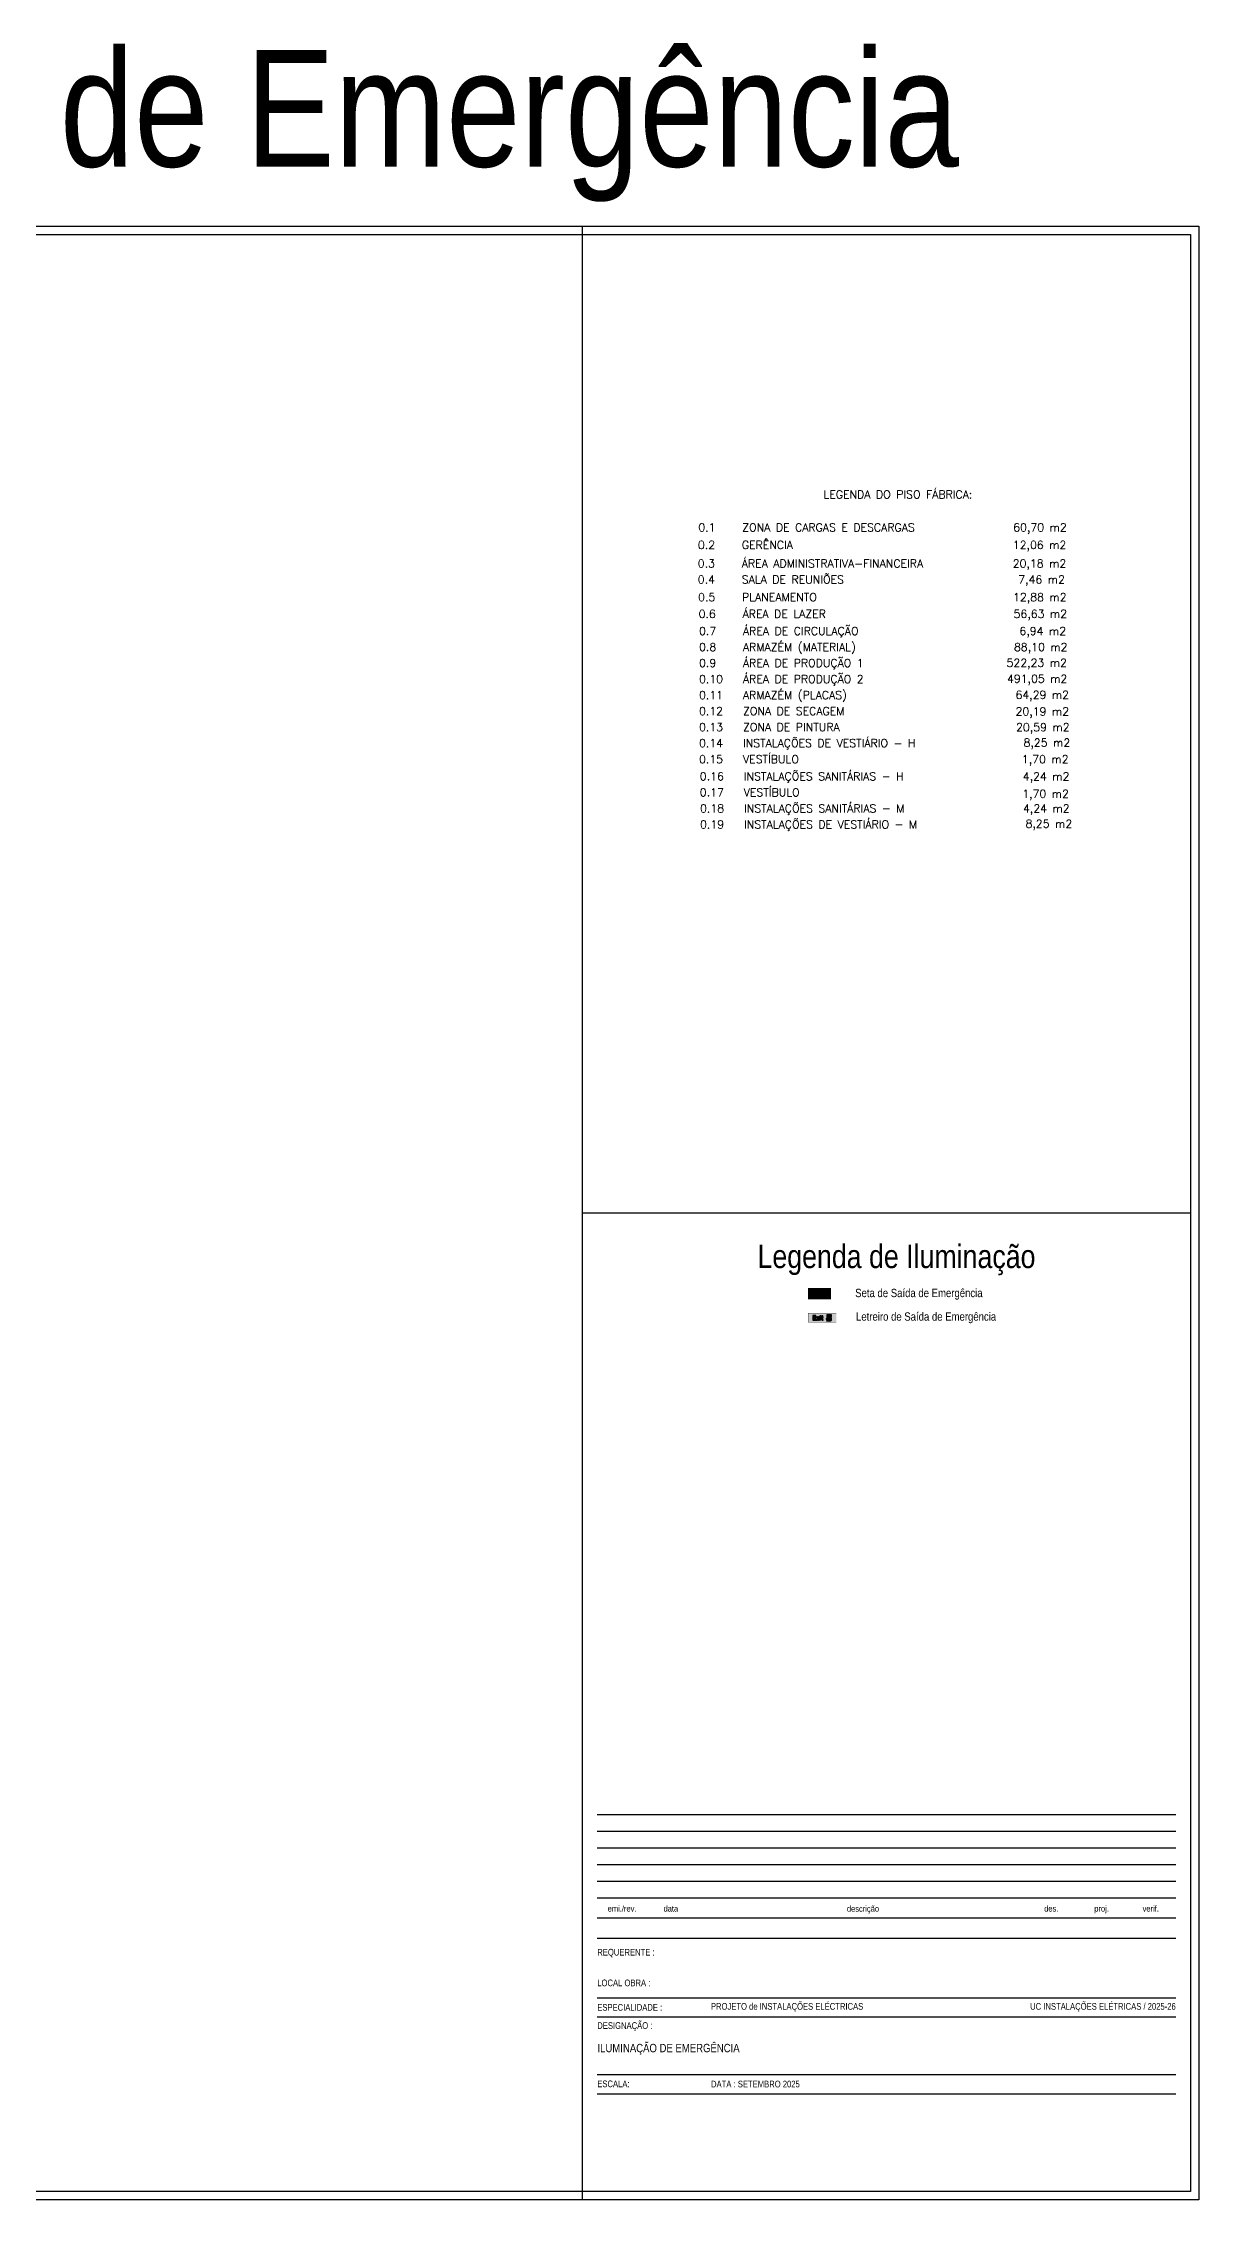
# Model space of a CAD drawing. Header units: millimetres. Extents: x -35961 to -35580, y 154458 to 154764.
# Drawn here: x -35614.6 to -35579.9, y 154617.2 to 154681.9 of the extents above; entities that cross this region are included whole.
import ezdxf
from ezdxf.enums import TextEntityAlignment as Align

# ---------------------------------------------------------------- set-up
doc = ezdxf.new("R2010")
doc.units = ezdxf.units.MM
doc.header["$MEASUREMENT"] = 0
doc.layers.get('0').update_dxf_attribs({"color": 253})
for name, color, linetype in [('0_ARQ', 253, 'Continuous'), ('0_FOLHA', 253, 'Continuous'), ('ELÉCTRICO', 255, 'Continuous')]:
    doc.layers.add(name, color=color, linetype=linetype)
doc.styles.add('ROMANS', font='romans')
doc.styles.get("Standard").update_dxf_attribs({"font": 'ARIALN.TTF'})

# ---------------------------------------------------------------- blocks, each defined once
blk = doc.blocks.new('nome')
at = {"layer": '0_FOLHA'}
for p, q in [((17.35, 4.275), (0, 4.275)), ((17.35, 3.775), (0, 3.775)), ((17.35, 3.275), (0, 3.275)), ((17.35, 2.775), (0, 2.775)), ((17.35, 2.275), (0, 2.275)), ((17.35, 1.775), (0, 1.775)), ((17.35, 1.175), (0, 1.175)), ((0, 0.575), (17.35, 0.575)), ((0, -1.212), (17.35, -1.212)), ((0, -1.787), (17.35, -1.787)), ((0, -3.513), (17.35, -3.513)), ((0, -4.088), (17.35, -4.088))]:
    blk.add_line(p, q, dxfattribs=at)
for s, p in [('emi./rev.', (0.744, 1.375)), ('data', (2.206, 1.375)), ('descrição', (7.969, 1.371)), ('des.', (13.617, 1.375)), ('proj.', (15.127, 1.375)), ('verif.', (16.6, 1.375))]:
    blk.add_text(s, height=0.18, dxfattribs=at).set_placement(p, align=Align.CENTER)
at = {"layer": '0_FOLHA', "char_height": 0.2}
for s, insert, width, attachment_point in [('REQUERENTE :', (0, 0.128), 1.8172, 4), ('LOCAL OBRA :', (0, -0.766), 1.8172, 4), ('ESPECIALIDADE :', (0, -1.5), 2.45444, 4), ('DESIGNAÇÃO :', (0, -2.075), 1.8172, 4), ('PROJETO de INSTALAÇÕES ELÉCTRICAS', (3.408, -1.5), 5.41492, 4), ('UC INSTALAÇÕES ELÉTRICAS / 2025-26', (17.35, -1.5), 4.80837, 6), ('ESCALA:', (0, -3.794), 3.2797, 4), ('DATA : SETEMBRO 2025', (3.413, -3.8), 3.2797, 4)]:
    blk.add_mtext(s, dxfattribs=dict(at, insert=insert, width=width, attachment_point=attachment_point))

msp = doc.modelspace()

# ---------------------------------------------------------------- hatches: boundary and pattern name
at = {"true_color": 0x006321}
h = msp.add_hatch(color=118, dxfattribs=at)
h.dxf.hatch_style = 1
h.paths.add_polyline_path([(-35591.608, 154644.575), (-35590.923, 154644.575), (-35590.923, 154644.243), (-35591.608, 154644.243)])
h = msp.add_hatch(color=255)
h.dxf.hatch_style = 1
h.paths.add_polyline_path([(-35591.219, 154644.398), (-35591.219, 154644.489), (-35591.14, 154644.411), (-35591.141, 154644.531), (-35591.076, 154644.531), (-35591.076, 154644.41), (-35590.996, 154644.489), (-35590.996, 154644.398), (-35591.107, 154644.286)])
edge = h.paths.add_edge_path(flags=16)
edge.add_arc((-35591.403, 154644.521), 0.024, 0, 360)
edge = h.paths.add_edge_path()
edge.add_line((-35591.345, 154644.425), (-35591.345, 154644.288))
edge.add_line((-35591.345, 154644.288), (-35591.369, 154644.259))
edge.add_line((-35591.369, 154644.259), (-35591.399, 154644.259))
edge.add_line((-35591.399, 154644.259), (-35591.375, 154644.288))
edge.add_line((-35591.375, 154644.288), (-35591.401, 154644.288))
edge.add_line((-35591.401, 154644.288), (-35591.425, 154644.259))
edge.add_line((-35591.425, 154644.259), (-35591.551, 154644.259))
edge.add_line((-35591.551, 154644.259), (-35591.529, 154644.288))
edge.add_line((-35591.529, 154644.288), (-35591.529, 154644.332))
edge.add_line((-35591.529, 154644.332), (-35591.572, 154644.333))
edge.add_line((-35591.572, 154644.333), (-35591.545, 154644.368))
edge.add_arc((-35591.54, 154644.363), 0.00709, 90.10556, 140.95071, ccw=False)
edge.add_line((-35591.54, 154644.37), (-35591.525, 154644.37))
edge.add_line((-35591.525, 154644.37), (-35591.525, 154644.557))
edge.add_line((-35591.525, 154644.557), (-35591.346, 154644.557))
edge.add_line((-35591.346, 154644.557), (-35591.346, 154644.447))
edge.add_line((-35591.346, 154644.447), (-35591.366, 154644.447))
edge.add_line((-35591.366, 154644.447), (-35591.39, 154644.481))
edge.add_arc((-35591.415, 154644.461), 0.0324, 38.60436, 72.31752)
edge.add_arc((-35591.426, 154644.437), 0.0584, 69.39105, 87.59399)
edge.add_line((-35591.423, 154644.495), (-35591.48, 154644.495))
edge.add_arc((-35591.479, 154644.48), 0.0156, 91.25896, 141.87114)
edge.add_line((-35591.491, 154644.489), (-35591.515, 154644.45))
edge.add_arc((-35591.506, 154644.445), 0.0103, 149.17704, 321.46304)
edge.add_line((-35591.498, 154644.438), (-35591.476, 154644.473))
edge.add_line((-35591.476, 154644.473), (-35591.449, 154644.473))
edge.add_line((-35591.449, 154644.473), (-35591.47, 154644.431))
edge.add_arc((-35591.438, 154644.417), 0.0346, 156.56332, 168.67142)
edge.add_arc((-35591.14, 154644.356), 0.339, 168.43108, 171.18029)
edge.add_line((-35591.475, 154644.408), (-35591.48, 154644.367))
edge.add_arc((-35591.485, 154644.368), 0.00547, 269.98946, 350.69403, ccw=False)
edge.add_line((-35591.485, 154644.363), (-35591.534, 154644.363))
edge.add_arc((-35591.534, 154644.355), 0.00784, 88.05542, 144.94812)
edge.add_line((-35591.541, 154644.359), (-35591.555, 154644.341))
edge.add_arc((-35591.553, 154644.34), 0.00231, 152.53749, 260.76163)
edge.add_line((-35591.554, 154644.338), (-35591.468, 154644.338))
edge.add_arc((-35591.47, 154644.353), 0.0147, 279.27403, 335.44163)
edge.add_line((-35591.457, 154644.347), (-35591.447, 154644.399))
edge.add_line((-35591.447, 154644.399), (-35591.4, 154644.298))
edge.add_arc((-35591.395, 154644.299), 0.00542, 199.46227, 270)
edge.add_line((-35591.395, 154644.294), (-35591.372, 154644.294))
edge.add_line((-35591.372, 154644.294), (-35591.42, 154644.411))
edge.add_line((-35591.42, 154644.411), (-35591.42, 154644.416))
edge.add_line((-35591.42, 154644.416), (-35591.4, 154644.457))
edge.add_line((-35591.4, 154644.457), (-35591.378, 154644.429))
edge.add_arc((-35591.37, 154644.436), 0.0102, 222.14356, 270)
edge.add_line((-35591.37, 154644.425), (-35591.345, 154644.425))
h = msp.add_hatch(color=118, dxfattribs=at)
h.dxf.hatch_style = 1
h.paths.add_polyline_path([(-35591.608, 154643.82), (-35590.76, 154643.82), (-35590.76, 154643.554), (-35591.608, 154643.554)])
h = msp.add_hatch(color=255)
h.dxf.hatch_style = 1
edge = h.paths.add_edge_path()
edge.add_line((-35591.195, 154643.739), (-35591.195, 154643.713))
edge.add_line((-35591.195, 154643.713), (-35591.208, 154643.713))
edge.add_line((-35591.208, 154643.713), (-35591.208, 154643.695))
edge.add_line((-35591.208, 154643.695), (-35591.195, 154643.695))
edge.add_line((-35591.195, 154643.695), (-35591.195, 154643.633))
edge.add_arc((-35591.15, 154643.636), 0.0451, 184.33331, 192.67206)
edge.add_arc((-35591.179, 154643.631), 0.0155, 195.78469, 257.87052)
edge.add_arc((-35591.168, 154643.684), 0.0695, 257.86845, 271.66338)
edge.add_line((-35591.166, 154643.614), (-35591.154, 154643.614))
edge.add_line((-35591.154, 154643.614), (-35591.154, 154643.634))
edge.add_line((-35591.154, 154643.634), (-35591.159, 154643.634))
edge.add_arc((-35591.16, 154643.656), 0.022, 252.30262, 273.1308, ccw=False)
edge.add_arc((-35591.165, 154643.639), 0.00444, 189.52639, 244.51837, ccw=False)
edge.add_arc((-35591.145, 154643.641), 0.025, 178.81671, 187.18634, ccw=False)
edge.add_line((-35591.17, 154643.641), (-35591.17, 154643.695))
edge.add_line((-35591.17, 154643.695), (-35591.154, 154643.695))
edge.add_line((-35591.154, 154643.695), (-35591.154, 154643.713))
edge.add_line((-35591.154, 154643.713), (-35591.17, 154643.713))
edge.add_line((-35591.17, 154643.713), (-35591.17, 154643.739))
edge.add_line((-35591.17, 154643.739), (-35591.195, 154643.739))
h.paths.add_polyline_path([(-35591.248, 154643.713), (-35591.223, 154643.713), (-35591.223, 154643.615), (-35591.248, 154643.615)])
h.paths.add_polyline_path([(-35591.248, 154643.749), (-35591.223, 154643.749), (-35591.223, 154643.725), (-35591.248, 154643.725)])
h.paths.add_polyline_path([(-35591.358, 154643.713), (-35591.326, 154643.665), (-35591.359, 154643.615), (-35591.328, 154643.615), (-35591.312, 154643.645), (-35591.295, 154643.615), (-35591.263, 154643.615), (-35591.296, 154643.665), (-35591.264, 154643.713), (-35591.295, 154643.713), (-35591.31, 154643.684), (-35591.327, 154643.713)])
h.paths.add_polyline_path([(-35591.373, 154643.748), (-35591.468, 154643.748), (-35591.468, 154643.615), (-35591.37, 154643.615), (-35591.37, 154643.638), (-35591.442, 154643.638), (-35591.442, 154643.673), (-35591.378, 154643.673), (-35591.378, 154643.696), (-35591.442, 154643.696), (-35591.442, 154643.724), (-35591.373, 154643.724)])
edge = h.paths.add_edge_path(flags=16)
edge.add_arc((-35590.951, 154643.762), 0.0162, 0, 360)
edge = h.paths.add_edge_path()
edge.add_line((-35590.912, 154643.697), (-35590.912, 154643.605))
edge.add_line((-35590.912, 154643.605), (-35590.928, 154643.585))
edge.add_line((-35590.928, 154643.585), (-35590.948, 154643.585))
edge.add_line((-35590.948, 154643.585), (-35590.932, 154643.605))
edge.add_line((-35590.932, 154643.605), (-35590.949, 154643.605))
edge.add_line((-35590.949, 154643.605), (-35590.965, 154643.585))
edge.add_line((-35590.965, 154643.585), (-35591.051, 154643.585))
edge.add_line((-35591.051, 154643.585), (-35591.035, 154643.605))
edge.add_line((-35591.035, 154643.605), (-35591.035, 154643.634))
edge.add_line((-35591.035, 154643.634), (-35591.065, 154643.635))
edge.add_line((-35591.065, 154643.635), (-35591.047, 154643.658))
edge.add_arc((-35591.043, 154643.655), 0.00479, 90.10556, 140.95071, ccw=False)
edge.add_line((-35591.043, 154643.66), (-35591.033, 154643.66))
edge.add_line((-35591.033, 154643.66), (-35591.033, 154643.787))
edge.add_line((-35591.033, 154643.787), (-35590.912, 154643.787))
edge.add_line((-35590.912, 154643.787), (-35590.912, 154643.712))
edge.add_line((-35590.912, 154643.712), (-35590.926, 154643.712))
edge.add_line((-35590.926, 154643.712), (-35590.941, 154643.735))
edge.add_arc((-35590.959, 154643.721), 0.0219, 38.60436, 72.31752)
edge.add_arc((-35590.966, 154643.705), 0.0394, 69.39105, 87.59399)
edge.add_line((-35590.964, 154643.745), (-35591.002, 154643.745))
edge.add_arc((-35591.002, 154643.734), 0.0105, 91.25896, 141.87114)
edge.add_line((-35591.01, 154643.741), (-35591.026, 154643.714))
edge.add_arc((-35591.02, 154643.71), 0.00697, 149.17704, 321.46304)
edge.add_line((-35591.015, 154643.706), (-35591, 154643.73))
edge.add_line((-35591, 154643.73), (-35590.982, 154643.73))
edge.add_line((-35590.982, 154643.73), (-35590.996, 154643.701))
edge.add_arc((-35590.974, 154643.692), 0.0234, 156.56332, 168.67142)
edge.add_arc((-35590.773, 154643.651), 0.229, 168.43108, 171.18029)
edge.add_line((-35590.999, 154643.686), (-35591.002, 154643.658))
edge.add_arc((-35591.006, 154643.659), 0.0037, 269.98946, 350.69403, ccw=False)
edge.add_line((-35591.006, 154643.655), (-35591.039, 154643.655))
edge.add_arc((-35591.039, 154643.65), 0.0053, 88.05542, 144.94812)
edge.add_line((-35591.044, 154643.653), (-35591.054, 154643.641))
edge.add_arc((-35591.052, 154643.64), 0.00156, 152.53749, 260.76163)
edge.add_line((-35591.052, 154643.638), (-35590.994, 154643.638))
edge.add_arc((-35590.996, 154643.648), 0.00991, 279.27403, 335.44163)
edge.add_line((-35590.987, 154643.644), (-35590.98, 154643.68))
edge.add_line((-35590.98, 154643.68), (-35590.949, 154643.611))
edge.add_arc((-35590.945, 154643.612), 0.00366, 199.46227, 270)
edge.add_line((-35590.945, 154643.609), (-35590.93, 154643.609))
edge.add_line((-35590.93, 154643.609), (-35590.962, 154643.687))
edge.add_line((-35590.962, 154643.687), (-35590.962, 154643.691))
edge.add_line((-35590.962, 154643.691), (-35590.949, 154643.719))
edge.add_line((-35590.949, 154643.719), (-35590.934, 154643.7))
edge.add_arc((-35590.928, 154643.704), 0.00689, 222.14356, 270)
edge.add_line((-35590.928, 154643.697), (-35590.912, 154643.697))

# ---------------------------------------------------------------- linework, layer by layer
at = {"color": 255, "const_width": 0.005, "elevation": 0}
for points in [[(-35591.608, 154644.575), (-35590.923, 154644.575), (-35590.923, 154644.243), (-35591.608, 154644.243)], [(-35591.608, 154643.82), (-35590.76, 154643.82), (-35590.76, 154643.554), (-35591.608, 154643.554)]]:
    msp.add_lwpolyline(points, close=True, dxfattribs=at)
at = {"color": 255, "elevation": 0}
for points in [[(-35591.345, 154644.425), (-35591.345, 154644.288), (-35591.369, 154644.259), (-35591.399, 154644.259), (-35591.375, 154644.288), (-35591.401, 154644.288), (-35591.425, 154644.259), (-35591.551, 154644.259), (-35591.529, 154644.288), (-35591.529, 154644.332), (-35591.572, 154644.333), (-35591.545, 154644.368, -0.225567), (-35591.54, 154644.37), (-35591.525, 154644.37), (-35591.525, 154644.557), (-35591.346, 154644.557), (-35591.346, 154644.447), (-35591.366, 154644.447), (-35591.39, 154644.481, 0.148172), (-35591.405, 154644.492, 0.079593), (-35591.423, 154644.495), (-35591.48, 154644.495, 0.224499), (-35591.491, 154644.489), (-35591.515, 154644.45, 0.934851), (-35591.498, 154644.438), (-35591.476, 154644.473), (-35591.449, 154644.473), (-35591.47, 154644.431, 0.052881), (-35591.472, 154644.424, 0.011996), (-35591.475, 154644.408), (-35591.48, 154644.367, -0.367456), (-35591.485, 154644.363), (-35591.534, 154644.363, 0.253469), (-35591.541, 154644.359), (-35591.555, 154644.341, 0.510758), (-35591.554, 154644.338), (-35591.468, 154644.338, 0.250105), (-35591.457, 154644.347), (-35591.447, 154644.399), (-35591.4, 154644.298, 0.31788), (-35591.395, 154644.294), (-35591.372, 154644.294), (-35591.42, 154644.411), (-35591.42, 154644.416), (-35591.4, 154644.457), (-35591.378, 154644.429, 0.211902), (-35591.37, 154644.425), (-35591.345, 154644.425)], [(-35591.195, 154643.739), (-35591.195, 154643.713), (-35591.208, 154643.713), (-35591.208, 154643.695), (-35591.195, 154643.695), (-35591.195, 154643.633, 0.036401), (-35591.194, 154643.627, 0.277728), (-35591.183, 154643.616, 0.060265), (-35591.166, 154643.614), (-35591.154, 154643.614), (-35591.154, 154643.634), (-35591.159, 154643.634, -0.091131), (-35591.167, 154643.635, -0.244661), (-35591.17, 154643.638, -0.036536), (-35591.17, 154643.641), (-35591.17, 154643.695), (-35591.154, 154643.695), (-35591.154, 154643.713), (-35591.17, 154643.713), (-35591.17, 154643.739), (-35591.195, 154643.739)], [(-35590.912, 154643.697), (-35590.912, 154643.605), (-35590.928, 154643.585), (-35590.948, 154643.585), (-35590.932, 154643.605), (-35590.949, 154643.605), (-35590.965, 154643.585), (-35591.051, 154643.585), (-35591.035, 154643.605), (-35591.035, 154643.634), (-35591.065, 154643.635), (-35591.047, 154643.658, -0.225567), (-35591.043, 154643.66), (-35591.033, 154643.66), (-35591.033, 154643.787), (-35590.912, 154643.787), (-35590.912, 154643.712), (-35590.926, 154643.712), (-35590.941, 154643.735, 0.148172), (-35590.952, 154643.742, 0.079593), (-35590.964, 154643.745), (-35591.002, 154643.745, 0.224499), (-35591.01, 154643.741), (-35591.026, 154643.714, 0.934851), (-35591.015, 154643.706), (-35591, 154643.73), (-35590.982, 154643.73), (-35590.996, 154643.701, 0.052881), (-35590.997, 154643.697, 0.011996), (-35590.999, 154643.686), (-35591.002, 154643.658, -0.367456), (-35591.006, 154643.655), (-35591.039, 154643.655, 0.253469), (-35591.044, 154643.653), (-35591.054, 154643.641, 0.510758), (-35591.052, 154643.638), (-35590.994, 154643.638, 0.250105), (-35590.987, 154643.644), (-35590.98, 154643.68), (-35590.949, 154643.611, 0.31788), (-35590.945, 154643.609), (-35590.93, 154643.609), (-35590.962, 154643.687), (-35590.962, 154643.691), (-35590.949, 154643.719), (-35590.934, 154643.7, 0.211902), (-35590.928, 154643.697), (-35590.912, 154643.697)]]:
    msp.add_lwpolyline(points, format="xyb", close=True, dxfattribs=at)
for points in [[(-35591.219, 154644.398), (-35591.219, 154644.489), (-35591.14, 154644.411), (-35591.141, 154644.531), (-35591.076, 154644.531), (-35591.076, 154644.41), (-35590.996, 154644.489), (-35590.996, 154644.398), (-35591.107, 154644.286)], [(-35591.248, 154643.749), (-35591.223, 154643.749), (-35591.223, 154643.725), (-35591.248, 154643.725)], [(-35591.248, 154643.713), (-35591.223, 154643.713), (-35591.223, 154643.615), (-35591.248, 154643.615)]]:
    msp.add_lwpolyline(points, close=True, dxfattribs=at)
for points in [[(-35591.373, 154643.748), (-35591.468, 154643.748), (-35591.468, 154643.615), (-35591.37, 154643.615), (-35591.37, 154643.638), (-35591.442, 154643.638), (-35591.442, 154643.673), (-35591.378, 154643.673), (-35591.378, 154643.696), (-35591.442, 154643.696), (-35591.442, 154643.724), (-35591.373, 154643.724), (-35591.373, 154643.748)], [(-35591.358, 154643.713), (-35591.326, 154643.665), (-35591.359, 154643.615), (-35591.328, 154643.615), (-35591.312, 154643.645), (-35591.295, 154643.615), (-35591.263, 154643.615), (-35591.296, 154643.665), (-35591.264, 154643.713), (-35591.295, 154643.713), (-35591.31, 154643.684), (-35591.327, 154643.713), (-35591.358, 154643.713)]]:
    msp.add_lwpolyline(points, dxfattribs=at)
at = {"color": 255}
for centre, radius in [((-35591.403, 154644.521, 0), 0.024), ((-35590.951, 154643.762, 0), 0.0162)]:
    msp.add_circle(centre, radius, dxfattribs=at)
at = {"layer": '0_ARQ'}
msp.add_line((-35598.389, 154676.428), (-35598.389, 154617.228), dxfattribs=at)
for points in [[(-35669.887, 154676.428), (-35579.887, 154676.428), (-35579.887, 154617.228), (-35669.887, 154617.228)], [(-35579.887, 154617.228), (-35667.637, 154617.228), (-35667.637, 154676.428), (-35579.887, 154676.428)], [(-35580.137, 154617.478), (-35667.387, 154617.478), (-35667.387, 154676.178), (-35580.137, 154676.178)]]:
    msp.add_lwpolyline(points, close=True, dxfattribs=at)
at = {"layer": 'ELÉCTRICO', "color": 251, "linetype": 'Continuous', "ltscale": 0.03, "true_color": 0x636466}
msp.add_line((-35598.389, 154646.828), (-35580.137, 154646.828), dxfattribs=at)

# ---------------------------------------------------------------- block references
at = {"layer": '0_FOLHA'}
msp.add_blockref('nome', (-35597.931, 154624.5), dxfattribs=at)

# ---------------------------------------------------------------- texts
at = {"style": 'ROMANS'}
for s, p in [('LEGENDA DO PISO FÁBRICA:', (-35591.146, 154668.258)), ('0.1', (-35594.901, 154667.269)), ('ZONA DE CARGAS E DESCARGAS', (-35593.583, 154667.269)), ('60,70 m2', (-35585.455, 154667.269)), ('0.2', (-35594.912, 154666.743)), ('GERÊNCIA', (-35593.594, 154666.743)), ('12,06 m2', (-35585.467, 154666.743)), ('0.3', (-35594.915, 154666.187)), ('0.4', (-35594.915, 154665.707)), ('ÁREA ADMINISTRATIVA-FINANCEIRA', (-35593.597, 154666.187)), ('SALA DE REUNIÕES', (-35593.597, 154665.707)), ('20,18 m2', (-35585.469, 154666.187)), (' 7,46 m2', (-35585.469, 154665.707)), ('0.5', (-35594.906, 154665.177)), ('PLANEAMENTO', (-35593.588, 154665.177)), ('12,88 m2', (-35585.461, 154665.177)), ('0.6', (-35594.891, 154664.676)), ('ÁREA DE LAZER', (-35593.572, 154664.676)), ('56,63 m2', (-35585.445, 154664.676)), ('0.7', (-35594.879, 154664.161)), ('ÁREA DE CIRCULAÇÃO', (-35593.561, 154664.161)), ('ARMAZÉM (MATERIAL)', (-35593.561, 154663.681)), (' 6,94 m2', (-35585.433, 154664.161)), ('0.8', (-35594.879, 154663.681)), ('0.9', (-35594.879, 154663.201)), ('ÁREA DE PRODUÇÃO 1', (-35593.561, 154663.201)), ('522,23 m2', (-35585.654, 154663.209)), ('88,10 m2', (-35585.433, 154663.681)), ('0.10', (-35594.879, 154662.721)), ('ÁREA DE PRODUÇÃO 2', (-35593.561, 154662.721)), ('491,05 m2', (-35585.642, 154662.732)), ('0.11', (-35594.879, 154662.241)), ('ARMAZÉM (PLACAS)', (-35593.561, 154662.241)), ('64,29 m2', (-35585.386, 154662.247)), ('0.12', (-35594.879, 154661.761)), ('0.13', (-35594.879, 154661.281)), ('ZONA DE SECAGEM', (-35593.561, 154661.761)), ('ZONA DE PINTURA', (-35593.561, 154661.281)), ('20,19 m2', (-35585.385, 154661.751)), ('20,59 m2', (-35585.37, 154661.276)), ('0.14', (-35594.879, 154660.799)), ('INSTALAÇÕES DE VESTIÁRIO - H', (-35593.561, 154660.799)), ('8,25 m2', (-35585.146, 154660.814)), ('0.15', (-35594.879, 154660.317)), ('VESTÍBULO', (-35593.561, 154660.317)), ('INSTALAÇÕES SANITÁRIAS - H', (-35593.537, 154659.802)), (' 1,70 m2', (-35585.36, 154660.317)), ('0.16', (-35594.855, 154659.802)), ('0.17', (-35594.855, 154659.322)), ('VESTÍBULO', (-35593.537, 154659.322)), (' 4,24 m2', (-35585.333, 154659.802)), (' 1,70 m2', (-35585.349, 154659.28)), ('0.18', (-35594.848, 154658.841)), ('INSTALAÇÕES SANITÁRIAS - M', (-35593.53, 154658.841)), (' 4,24 m2', (-35585.326, 154658.841)), ('0.19', (-35594.848, 154658.361)), ('INSTALAÇÕES DE VESTIÁRIO - M', (-35593.53, 154658.361)), ('8,25 m2', (-35585.086, 154658.383))]:
    msp.add_text(s, height=0.24, dxfattribs=at).set_placement(p)
at = {"layer": 'ELÉCTRICO', "linetype": 'Continuous', "ltscale": 0.03}
msp.add_text('Planta de Iluminação de Emergência', height=3.5, dxfattribs=at).set_placement((-35652.611, 154678.21))
at = {"layer": 'ELÉCTRICO'}
for s, p in [('Seta de Saída de Emergência', (-35590.195, 154644.428)), ('Letreiro de Saída de Emergência', (-35590.17, 154643.721))]:
    msp.add_text(s, height=0.25, dxfattribs=at).set_placement(p, align=Align.MIDDLE_LEFT)
at = {"layer": 'ELÉCTRICO', "color": 9, "linetype": 'Continuous', "ltscale": 0.03, "true_color": 0xc7c8ca, "insert": (-35593.125, 154645.875), "char_height": 0.7, "attachment_point": 1}
msp.add_mtext_dynamic_manual_height_columns('Legenda de Iluminação', width=10.71423, gutter_width=23.439, heights=[0], dxfattribs=at)
at = {"layer": 'ELÉCTRICO', "linetype": 'Continuous', "ltscale": 0.03, "insert": (-35597.925, 154621.906), "char_height": 0.25, "width": 5.97323, "attachment_point": 1}
msp.add_mtext('ILUMINAÇÃO DE EMERGÊNCIA', dxfattribs=at)

doc.saveas('drawing.dxf')
